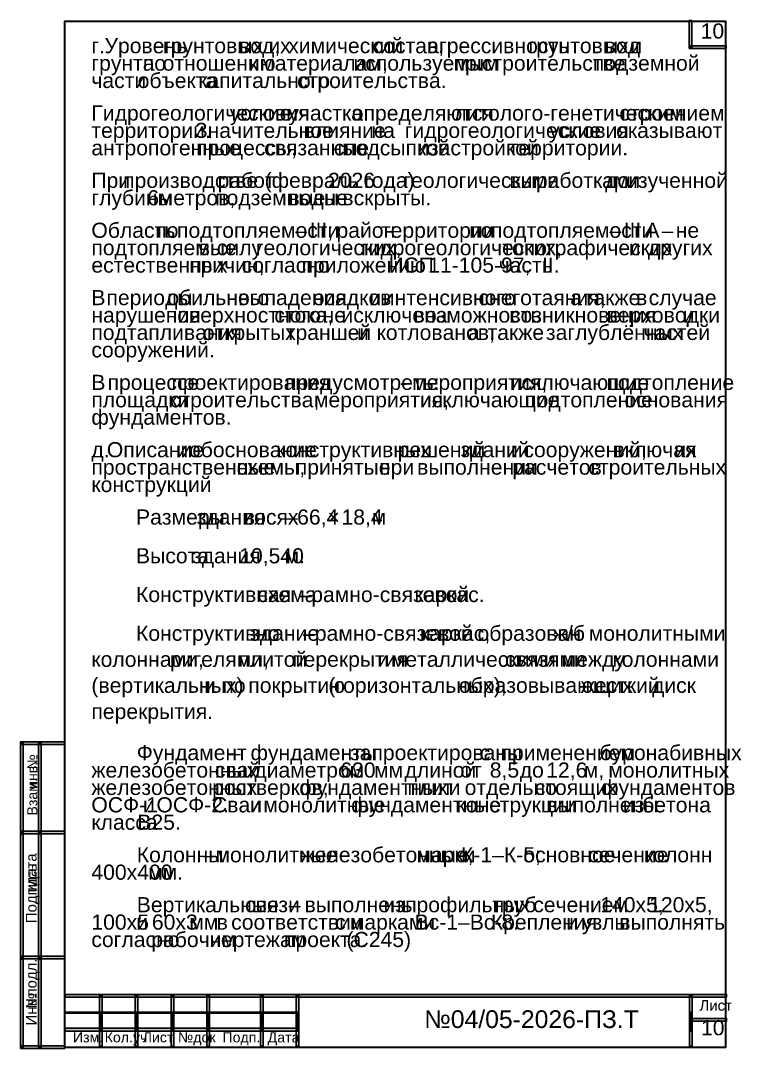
# Model space of a CAD drawing. Extents: x 8 to 21351, y 0 to 420.
# Drawn here: x 2797.8 to 2999.5, y 4.7 to 292.2 of the extents above; entities that cross this region are included whole.
import ezdxf

# ---------------------------------------------------------------- set-up
doc = ezdxf.new("R2010")
doc.units = 0
doc.layers.add('TEY_REVIEW_AXIS', color=7, linetype='Continuous')
doc.layers.add('TEY_REVIEW_LEADER', color=7, linetype='Continuous')
doc.styles.add('TEYPDFCAD_TEXT', font='arial.ttf')

msp = doc.modelspace()

# ---------------------------------------------------------------- hatches: boundary and pattern name
for points in [[(2984.87, 285.16), (2985.64, 285.16), (2985.64, 292.23), (2984.87, 292.23)], [(2984.87, 284.4), (2985.64, 284.4), (2985.64, 285.16), (2984.87, 285.16)], [(2984.87, 284.4), (2985.64, 284.4), (2985.64, 285.16), (2984.87, 285.16)], [(2985.64, 284.4), (2995.25, 284.4), (2995.25, 285.16), (2985.64, 285.16)], [(2797.85, 89.66), (2798.61, 89.66), (2798.61, 90.47), (2797.85, 90.47)], [(2797.85, 89.7), (2798.61, 89.7), (2798.61, 90.47), (2797.85, 90.47)], [(2797.85, 65.45), (2798.61, 65.45), (2798.61, 89.66), (2797.85, 89.66)], [(2798.61, 89.7), (2802.84, 89.7), (2802.84, 90.47), (2798.61, 90.47)], [(2802.84, 89.7), (2803.6, 89.7), (2803.6, 90.47), (2802.84, 90.47)], [(2802.84, 89.66), (2803.6, 89.66), (2803.6, 89.7), (2802.84, 89.7)], [(2802.84, 65.45), (2803.6, 65.45), (2803.6, 89.66), (2802.84, 89.66)], [(2803.6, 89.7), (2810.21, 89.7), (2810.21, 90.47), (2803.6, 90.47)], [(2797.85, 64.64), (2798.61, 64.64), (2798.61, 65.45), (2797.85, 65.45)], [(2797.85, 30.44), (2798.61, 30.44), (2798.61, 64.64), (2797.85, 64.64)], [(2798.61, 64.69), (2802.84, 64.69), (2802.84, 65.45), (2798.61, 65.45)], [(2802.84, 64.64), (2803.6, 64.64), (2803.6, 65.45), (2802.84, 65.45)], [(2802.84, 30.44), (2803.6, 30.44), (2803.6, 64.64), (2802.84, 64.64)], [(2803.6, 64.69), (2810.21, 64.69), (2810.21, 65.45), (2803.6, 65.45)], [(2797.85, 29.63), (2798.61, 29.63), (2798.61, 30.44), (2797.85, 30.44)], [(2797.85, 5.42), (2798.61, 5.42), (2798.61, 29.63), (2797.85, 29.63)], [(2798.61, 29.68), (2802.84, 29.68), (2802.84, 30.44), (2798.61, 30.44)], [(2802.84, 29.63), (2803.6, 29.63), (2803.6, 30.44), (2802.84, 30.44)], [(2802.84, 5.42), (2803.6, 5.42), (2803.6, 29.63), (2802.84, 29.63)], [(2803.6, 29.68), (2810.21, 29.68), (2810.21, 30.44), (2803.6, 30.44)], [(2810.33, 19.01), (2819.94, 19.01), (2819.94, 19.77), (2810.33, 19.77)], [(2819.94, 19.01), (2820.71, 19.01), (2820.71, 19.77), (2819.94, 19.77)], [(2819.94, 18.97), (2820.71, 18.97), (2820.71, 19.01), (2819.94, 19.01)], [(2819.94, 14.77), (2820.71, 14.77), (2820.71, 18.97), (2819.94, 18.97)], [(2820.71, 19.01), (2829.93, 19.01), (2829.93, 19.77), (2820.71, 19.77)], [(2829.93, 19.01), (2830.7, 19.01), (2830.7, 19.77), (2829.93, 19.77)], [(2829.93, 18.97), (2830.7, 18.97), (2830.7, 19.01), (2829.93, 19.01)], [(2829.93, 14.77), (2830.7, 14.77), (2830.7, 18.97), (2829.93, 18.97)], [(2830.7, 19.01), (2839.97, 19.01), (2839.97, 19.77), (2830.7, 19.77)], [(2839.97, 19.01), (2840.73, 19.01), (2840.73, 19.77), (2839.97, 19.77)], [(2839.97, 18.97), (2840.73, 18.97), (2840.73, 19.01), (2839.97, 19.01)], [(2839.97, 14.77), (2840.73, 14.77), (2840.73, 18.97), (2839.97, 18.97)], [(2840.73, 19.01), (2849.96, 19.01), (2849.96, 19.77), (2840.73, 19.77)], [(2849.96, 19.01), (2850.72, 19.01), (2850.72, 19.77), (2849.96, 19.77)], [(2849.96, 18.97), (2850.72, 18.97), (2850.72, 19.01), (2849.96, 19.01)], [(2849.96, 14.77), (2850.72, 14.77), (2850.72, 18.97), (2849.96, 18.97)], [(2850.72, 19.01), (2864.94, 19.01), (2864.94, 19.77), (2850.72, 19.77)], [(2864.94, 19.01), (2865.71, 19.01), (2865.71, 19.77), (2864.94, 19.77)], [(2864.94, 18.97), (2865.71, 18.97), (2865.71, 19.01), (2864.94, 19.01)], [(2864.94, 14.77), (2865.71, 14.77), (2865.71, 18.97), (2864.94, 18.97)], [(2865.71, 19.01), (2874.98, 19.01), (2874.98, 19.77), (2865.71, 19.77)], [(2874.98, 19.01), (2875.74, 19.01), (2875.74, 19.77), (2874.98, 19.77)], [(2874.98, 18.97), (2875.74, 18.97), (2875.74, 19.01), (2874.98, 19.01)], [(2874.98, 14.77), (2875.74, 14.77), (2875.74, 18.97), (2874.98, 18.97)], [(2875.74, 19.01), (2985, 19.01), (2985, 19.77), (2875.74, 19.77)], [(2985, 19.01), (2985.76, 19.01), (2985.76, 19.77), (2985, 19.77)], [(2985, 18.97), (2985.76, 18.97), (2985.76, 19.01), (2985, 19.01)], [(2985, 14.77), (2985.76, 14.77), (2985.76, 18.97), (2985, 18.97)], [(2985.76, 19.01), (2995.37, 19.01), (2995.37, 19.77), (2985.76, 19.77)], [(2810.33, 14.52), (2819.94, 14.52), (2819.94, 14.77), (2810.33, 14.77)], [(2819.94, 13.97), (2820.71, 13.97), (2820.71, 14.77), (2819.94, 14.77)], [(2820.71, 14.52), (2829.93, 14.52), (2829.93, 14.77), (2820.71, 14.77)], [(2829.93, 13.97), (2830.7, 13.97), (2830.7, 14.77), (2829.93, 14.77)], [(2830.7, 14.52), (2839.97, 14.52), (2839.97, 14.77), (2830.7, 14.77)], [(2839.97, 13.97), (2840.73, 13.97), (2840.73, 14.77), (2839.97, 14.77)], [(2840.73, 14.52), (2849.96, 14.52), (2849.96, 14.77), (2840.73, 14.77)], [(2849.96, 13.97), (2850.72, 13.97), (2850.72, 14.77), (2849.96, 14.77)], [(2850.72, 14.52), (2864.94, 14.52), (2864.94, 14.77), (2850.72, 14.77)], [(2864.94, 13.97), (2865.71, 13.97), (2865.71, 14.77), (2864.94, 14.77)], [(2865.71, 14.52), (2874.98, 14.52), (2874.98, 14.77), (2865.71, 14.77)], [(2874.98, 13.97), (2875.74, 13.97), (2875.74, 14.77), (2874.98, 14.77)], [(2985, 13.97), (2985.76, 13.97), (2985.76, 14.77), (2985, 14.77)], [(2819.94, 13.04), (2820.71, 13.04), (2820.71, 13.97), (2819.94, 13.97)], [(2819.94, 12.23), (2820.71, 12.23), (2820.71, 13.04), (2819.94, 13.04)], [(2819.94, 10.29), (2820.71, 10.29), (2820.71, 12.23), (2819.94, 12.23)], [(2829.93, 13.04), (2830.7, 13.04), (2830.7, 13.97), (2829.93, 13.97)], [(2829.93, 12.23), (2830.7, 12.23), (2830.7, 13.04), (2829.93, 13.04)], [(2829.93, 10.29), (2830.7, 10.29), (2830.7, 12.23), (2829.93, 12.23)], [(2839.97, 13.04), (2840.73, 13.04), (2840.73, 13.97), (2839.97, 13.97)], [(2839.97, 12.23), (2840.73, 12.23), (2840.73, 13.04), (2839.97, 13.04)], [(2839.97, 10.29), (2840.73, 10.29), (2840.73, 12.23), (2839.97, 12.23)], [(2849.96, 13.04), (2850.72, 13.04), (2850.72, 13.97), (2849.96, 13.97)], [(2849.96, 12.23), (2850.72, 12.23), (2850.72, 13.04), (2849.96, 13.04)], [(2849.96, 10.29), (2850.72, 10.29), (2850.72, 12.23), (2849.96, 12.23)], [(2864.94, 13.04), (2865.71, 13.04), (2865.71, 13.97), (2864.94, 13.97)], [(2864.94, 12.23), (2865.71, 12.23), (2865.71, 13.04), (2864.94, 13.04)], [(2864.94, 10.29), (2865.71, 10.29), (2865.71, 12.23), (2864.94, 12.23)], [(2874.98, 13.04), (2875.74, 13.04), (2875.74, 13.97), (2874.98, 13.97)], [(2874.98, 12.23), (2875.74, 12.23), (2875.74, 13.04), (2874.98, 13.04)], [(2874.98, 10.29), (2875.74, 10.29), (2875.74, 12.23), (2874.98, 12.23)], [(2985, 13.04), (2985.76, 13.04), (2985.76, 13.97), (2985, 13.97)], [(2985, 12.23), (2985.76, 12.23), (2985.76, 13.04), (2985, 13.04)], [(2985, 10.29), (2985.76, 10.29), (2985.76, 12.23), (2985, 12.23)], [(2985.76, 12.28), (2995.37, 12.28), (2995.37, 13.04), (2985.76, 13.04)], [(2810.33, 9.52), (2819.94, 9.52), (2819.94, 10.29), (2810.33, 10.29)], [(2819.94, 9.48), (2820.71, 9.48), (2820.71, 10.29), (2819.94, 10.29)], [(2819.94, 5.29), (2820.71, 5.29), (2820.71, 9.48), (2819.94, 9.48)], [(2820.71, 9.52), (2829.93, 9.52), (2829.93, 10.29), (2820.71, 10.29)], [(2829.93, 9.48), (2830.7, 9.48), (2830.7, 10.29), (2829.93, 10.29)], [(2829.93, 5.29), (2830.7, 5.29), (2830.7, 9.48), (2829.93, 9.48)], [(2830.7, 9.52), (2839.97, 9.52), (2839.97, 10.29), (2830.7, 10.29)], [(2839.97, 9.48), (2840.73, 9.48), (2840.73, 10.29), (2839.97, 10.29)], [(2839.97, 5.29), (2840.73, 5.29), (2840.73, 9.48), (2839.97, 9.48)], [(2840.73, 9.52), (2849.96, 9.52), (2849.96, 10.29), (2840.73, 10.29)], [(2849.96, 9.48), (2850.72, 9.48), (2850.72, 10.29), (2849.96, 10.29)], [(2849.96, 5.29), (2850.72, 5.29), (2850.72, 9.48), (2849.96, 9.48)], [(2850.72, 9.52), (2864.94, 9.52), (2864.94, 10.29), (2850.72, 10.29)], [(2864.94, 9.48), (2865.71, 9.48), (2865.71, 10.29), (2864.94, 10.29)], [(2864.94, 5.29), (2865.71, 5.29), (2865.71, 9.48), (2864.94, 9.48)], [(2865.71, 9.52), (2874.98, 9.52), (2874.98, 10.29), (2865.71, 10.29)], [(2874.98, 9.48), (2875.74, 9.48), (2875.74, 10.29), (2874.98, 10.29)], [(2874.98, 5.29), (2875.74, 5.29), (2875.74, 9.48), (2874.98, 9.48)], [(2985, 9.48), (2985.76, 9.48), (2985.76, 10.29), (2985, 10.29)], [(2985, 5.29), (2985.76, 5.29), (2985.76, 9.48), (2985, 9.48)], [(2797.85, 4.66), (2798.61, 4.66), (2798.61, 5.42), (2797.85, 5.42)], [(2797.85, 4.66), (2798.61, 4.66), (2798.61, 5.42), (2797.85, 5.42)], [(2798.61, 4.66), (2802.84, 4.66), (2802.84, 5.42), (2798.61, 5.42)], [(2802.84, 4.66), (2803.6, 4.66), (2803.6, 5.42), (2802.84, 5.42)], [(2803.6, 4.66), (2810.21, 4.66), (2810.21, 5.42), (2803.6, 5.42)]]:
    msp.add_hatch(color=256).paths.add_polyline_path(points)

# ---------------------------------------------------------------- linework, layer by layer
for points in [[(2984.87, 285.16), (2985.64, 285.16), (2985.64, 292.23), (2984.87, 292.23)], [(2984.87, 284.4), (2985.64, 284.4), (2985.64, 285.16), (2984.87, 285.16)], [(2984.87, 284.4), (2985.64, 284.4), (2985.64, 285.16), (2984.87, 285.16)], [(2985.64, 284.4), (2995.25, 284.4), (2995.25, 285.16), (2985.64, 285.16)], [(2797.85, 89.66), (2798.61, 89.66), (2798.61, 90.47), (2797.85, 90.47)], [(2797.85, 89.7), (2798.61, 89.7), (2798.61, 90.47), (2797.85, 90.47)], [(2797.85, 65.45), (2798.61, 65.45), (2798.61, 89.66), (2797.85, 89.66)], [(2798.61, 89.7), (2802.84, 89.7), (2802.84, 90.47), (2798.61, 90.47)], [(2802.84, 89.7), (2803.6, 89.7), (2803.6, 90.47), (2802.84, 90.47)], [(2802.84, 89.66), (2803.6, 89.66), (2803.6, 89.7), (2802.84, 89.7)], [(2802.84, 65.45), (2803.6, 65.45), (2803.6, 89.66), (2802.84, 89.66)], [(2803.6, 89.7), (2810.21, 89.7), (2810.21, 90.47), (2803.6, 90.47)], [(2797.85, 64.64), (2798.61, 64.64), (2798.61, 65.45), (2797.85, 65.45)], [(2797.85, 30.44), (2798.61, 30.44), (2798.61, 64.64), (2797.85, 64.64)], [(2798.61, 64.69), (2802.84, 64.69), (2802.84, 65.45), (2798.61, 65.45)], [(2802.84, 64.64), (2803.6, 64.64), (2803.6, 65.45), (2802.84, 65.45)], [(2802.84, 30.44), (2803.6, 30.44), (2803.6, 64.64), (2802.84, 64.64)], [(2803.6, 64.69), (2810.21, 64.69), (2810.21, 65.45), (2803.6, 65.45)], [(2797.85, 29.63), (2798.61, 29.63), (2798.61, 30.44), (2797.85, 30.44)], [(2797.85, 5.42), (2798.61, 5.42), (2798.61, 29.63), (2797.85, 29.63)], [(2798.61, 29.68), (2802.84, 29.68), (2802.84, 30.44), (2798.61, 30.44)], [(2802.84, 29.63), (2803.6, 29.63), (2803.6, 30.44), (2802.84, 30.44)], [(2802.84, 5.42), (2803.6, 5.42), (2803.6, 29.63), (2802.84, 29.63)], [(2803.6, 29.68), (2810.21, 29.68), (2810.21, 30.44), (2803.6, 30.44)], [(2810.33, 19.01), (2819.94, 19.01), (2819.94, 19.77), (2810.33, 19.77)], [(2819.94, 19.01), (2820.71, 19.01), (2820.71, 19.77), (2819.94, 19.77)], [(2819.94, 18.97), (2820.71, 18.97), (2820.71, 19.01), (2819.94, 19.01)], [(2819.94, 14.77), (2820.71, 14.77), (2820.71, 18.97), (2819.94, 18.97)], [(2820.71, 19.01), (2829.93, 19.01), (2829.93, 19.77), (2820.71, 19.77)], [(2829.93, 19.01), (2830.7, 19.01), (2830.7, 19.77), (2829.93, 19.77)], [(2829.93, 18.97), (2830.7, 18.97), (2830.7, 19.01), (2829.93, 19.01)], [(2829.93, 14.77), (2830.7, 14.77), (2830.7, 18.97), (2829.93, 18.97)], [(2830.7, 19.01), (2839.97, 19.01), (2839.97, 19.77), (2830.7, 19.77)], [(2839.97, 19.01), (2840.73, 19.01), (2840.73, 19.77), (2839.97, 19.77)], [(2839.97, 18.97), (2840.73, 18.97), (2840.73, 19.01), (2839.97, 19.01)], [(2839.97, 14.77), (2840.73, 14.77), (2840.73, 18.97), (2839.97, 18.97)], [(2840.73, 19.01), (2849.96, 19.01), (2849.96, 19.77), (2840.73, 19.77)], [(2849.96, 19.01), (2850.72, 19.01), (2850.72, 19.77), (2849.96, 19.77)], [(2849.96, 18.97), (2850.72, 18.97), (2850.72, 19.01), (2849.96, 19.01)], [(2849.96, 14.77), (2850.72, 14.77), (2850.72, 18.97), (2849.96, 18.97)], [(2850.72, 19.01), (2864.94, 19.01), (2864.94, 19.77), (2850.72, 19.77)], [(2864.94, 19.01), (2865.71, 19.01), (2865.71, 19.77), (2864.94, 19.77)], [(2864.94, 18.97), (2865.71, 18.97), (2865.71, 19.01), (2864.94, 19.01)], [(2864.94, 14.77), (2865.71, 14.77), (2865.71, 18.97), (2864.94, 18.97)], [(2865.71, 19.01), (2874.98, 19.01), (2874.98, 19.77), (2865.71, 19.77)], [(2874.98, 19.01), (2875.74, 19.01), (2875.74, 19.77), (2874.98, 19.77)], [(2874.98, 18.97), (2875.74, 18.97), (2875.74, 19.01), (2874.98, 19.01)], [(2874.98, 14.77), (2875.74, 14.77), (2875.74, 18.97), (2874.98, 18.97)], [(2875.74, 19.01), (2985, 19.01), (2985, 19.77), (2875.74, 19.77)], [(2985, 19.01), (2985.76, 19.01), (2985.76, 19.77), (2985, 19.77)], [(2985, 18.97), (2985.76, 18.97), (2985.76, 19.01), (2985, 19.01)], [(2985, 14.77), (2985.76, 14.77), (2985.76, 18.97), (2985, 18.97)], [(2985.76, 19.01), (2995.37, 19.01), (2995.37, 19.77), (2985.76, 19.77)], [(2810.33, 14.52), (2819.94, 14.52), (2819.94, 14.77), (2810.33, 14.77)], [(2819.94, 13.97), (2820.71, 13.97), (2820.71, 14.77), (2819.94, 14.77)], [(2820.71, 14.52), (2829.93, 14.52), (2829.93, 14.77), (2820.71, 14.77)], [(2829.93, 13.97), (2830.7, 13.97), (2830.7, 14.77), (2829.93, 14.77)], [(2830.7, 14.52), (2839.97, 14.52), (2839.97, 14.77), (2830.7, 14.77)], [(2839.97, 13.97), (2840.73, 13.97), (2840.73, 14.77), (2839.97, 14.77)], [(2840.73, 14.52), (2849.96, 14.52), (2849.96, 14.77), (2840.73, 14.77)], [(2849.96, 13.97), (2850.72, 13.97), (2850.72, 14.77), (2849.96, 14.77)], [(2850.72, 14.52), (2864.94, 14.52), (2864.94, 14.77), (2850.72, 14.77)], [(2864.94, 13.97), (2865.71, 13.97), (2865.71, 14.77), (2864.94, 14.77)], [(2865.71, 14.52), (2874.98, 14.52), (2874.98, 14.77), (2865.71, 14.77)], [(2874.98, 13.97), (2875.74, 13.97), (2875.74, 14.77), (2874.98, 14.77)], [(2985, 13.97), (2985.76, 13.97), (2985.76, 14.77), (2985, 14.77)], [(2819.94, 13.04), (2820.71, 13.04), (2820.71, 13.97), (2819.94, 13.97)], [(2819.94, 12.23), (2820.71, 12.23), (2820.71, 13.04), (2819.94, 13.04)], [(2819.94, 10.29), (2820.71, 10.29), (2820.71, 12.23), (2819.94, 12.23)], [(2829.93, 13.04), (2830.7, 13.04), (2830.7, 13.97), (2829.93, 13.97)], [(2829.93, 12.23), (2830.7, 12.23), (2830.7, 13.04), (2829.93, 13.04)], [(2829.93, 10.29), (2830.7, 10.29), (2830.7, 12.23), (2829.93, 12.23)], [(2839.97, 13.04), (2840.73, 13.04), (2840.73, 13.97), (2839.97, 13.97)], [(2839.97, 12.23), (2840.73, 12.23), (2840.73, 13.04), (2839.97, 13.04)], [(2839.97, 10.29), (2840.73, 10.29), (2840.73, 12.23), (2839.97, 12.23)], [(2849.96, 13.04), (2850.72, 13.04), (2850.72, 13.97), (2849.96, 13.97)], [(2849.96, 12.23), (2850.72, 12.23), (2850.72, 13.04), (2849.96, 13.04)], [(2849.96, 10.29), (2850.72, 10.29), (2850.72, 12.23), (2849.96, 12.23)], [(2864.94, 13.04), (2865.71, 13.04), (2865.71, 13.97), (2864.94, 13.97)], [(2864.94, 12.23), (2865.71, 12.23), (2865.71, 13.04), (2864.94, 13.04)], [(2864.94, 10.29), (2865.71, 10.29), (2865.71, 12.23), (2864.94, 12.23)], [(2874.98, 13.04), (2875.74, 13.04), (2875.74, 13.97), (2874.98, 13.97)], [(2874.98, 12.23), (2875.74, 12.23), (2875.74, 13.04), (2874.98, 13.04)], [(2874.98, 10.29), (2875.74, 10.29), (2875.74, 12.23), (2874.98, 12.23)], [(2985, 13.04), (2985.76, 13.04), (2985.76, 13.97), (2985, 13.97)], [(2985, 12.23), (2985.76, 12.23), (2985.76, 13.04), (2985, 13.04)], [(2985, 10.29), (2985.76, 10.29), (2985.76, 12.23), (2985, 12.23)], [(2985.76, 12.28), (2995.37, 12.28), (2995.37, 13.04), (2985.76, 13.04)], [(2810.33, 9.52), (2819.94, 9.52), (2819.94, 10.29), (2810.33, 10.29)], [(2819.94, 9.48), (2820.71, 9.48), (2820.71, 10.29), (2819.94, 10.29)], [(2819.94, 5.29), (2820.71, 5.29), (2820.71, 9.48), (2819.94, 9.48)], [(2820.71, 9.52), (2829.93, 9.52), (2829.93, 10.29), (2820.71, 10.29)], [(2829.93, 9.48), (2830.7, 9.48), (2830.7, 10.29), (2829.93, 10.29)], [(2829.93, 5.29), (2830.7, 5.29), (2830.7, 9.48), (2829.93, 9.48)], [(2830.7, 9.52), (2839.97, 9.52), (2839.97, 10.29), (2830.7, 10.29)], [(2839.97, 9.48), (2840.73, 9.48), (2840.73, 10.29), (2839.97, 10.29)], [(2839.97, 5.29), (2840.73, 5.29), (2840.73, 9.48), (2839.97, 9.48)], [(2840.73, 9.52), (2849.96, 9.52), (2849.96, 10.29), (2840.73, 10.29)], [(2849.96, 9.48), (2850.72, 9.48), (2850.72, 10.29), (2849.96, 10.29)], [(2849.96, 5.29), (2850.72, 5.29), (2850.72, 9.48), (2849.96, 9.48)], [(2850.72, 9.52), (2864.94, 9.52), (2864.94, 10.29), (2850.72, 10.29)], [(2864.94, 9.48), (2865.71, 9.48), (2865.71, 10.29), (2864.94, 10.29)], [(2864.94, 5.29), (2865.71, 5.29), (2865.71, 9.48), (2864.94, 9.48)], [(2865.71, 9.52), (2874.98, 9.52), (2874.98, 10.29), (2865.71, 10.29)], [(2874.98, 9.48), (2875.74, 9.48), (2875.74, 10.29), (2874.98, 10.29)], [(2874.98, 5.29), (2875.74, 5.29), (2875.74, 9.48), (2874.98, 9.48)], [(2985, 9.48), (2985.76, 9.48), (2985.76, 10.29), (2985, 10.29)], [(2985, 5.29), (2985.76, 5.29), (2985.76, 9.48), (2985, 9.48)], [(2797.85, 4.66), (2798.61, 4.66), (2798.61, 5.42), (2797.85, 5.42)], [(2797.85, 4.66), (2798.61, 4.66), (2798.61, 5.42), (2797.85, 5.42)], [(2798.61, 4.66), (2802.84, 4.66), (2802.84, 5.42), (2798.61, 5.42)], [(2802.84, 4.66), (2803.6, 4.66), (2803.6, 5.42), (2802.84, 5.42)], [(2803.6, 4.66), (2810.21, 4.66), (2810.21, 5.42), (2803.6, 5.42)]]:
    msp.add_lwpolyline(points, close=True)
at = {"layer": 'TEY_REVIEW_AXIS', "lineweight": 35}
msp.add_lwpolyline([(2810.14, 5), (2995.14, 5), (2995.14, 292), (2810.14, 292)], close=True, dxfattribs=at)

# ---------------------------------------------------------------- texts
at = {"color": 7, "style": 'TEYPDFCAD_TEXT'}
for s, height, p in [('химический', 4.233, (2872.73, 283.08)), ('Уровень', 4.233, (2821.34, 283.08)), ('грунтовых', 4.233, (2837.68, 283.08)), ('вод,', 4.233, (2858.97, 283.08)), ('их', 4.233, (2867.18, 283.08)), ('состав,', 4.233, (2896.35, 283.08)), ('агрессивность', 4.2333, (2911.63, 283.08)), ('грунтовых', 4.233, (2939.95, 283.08)), ('вод', 4.233, (2961.29, 283.08)), ('и', 4.23, (2968.44, 283.08)), ('подземной', 4.233, (2957.95, 278.21)), ('грунта', 4.233, (2817.66, 278.21)), ('по', 4.233, (2832.05, 278.21)), ('отношению', 4.233, (2837.6, 278.21)), ('к', 4.23, (2861.69, 278.21)), ('материалам,', 4.2333, (2864.9, 278.21)), ('используемым', 4.2333, (2890.98, 278.21)), ('при', 4.233, (2919, 278.21)), ('строительстве', 4.2333, (2926.92, 278.21)), ('части', 4.233, (2817.66, 273.35)), ('объекта', 4.233, (2830.61, 273.35)), ('капитального', 4.2333, (2847.54, 273.35)), ('строительства.', 4.2333, (2875.23, 273.35)), ('Гидрогеологические', 4.2333, (2817.66, 264.24)), ('условия', 4.233, (2856.39, 264.24)), ('участка', 4.233, (2872.77, 264.24)), ('определяются', 4.2333, (2890.51, 264.24)), ('литолого-генетическим', 4.2333, (2919.16, 264.24)), ('строением', 4.233, (2965.36, 264.24)), ('территории.', 4.2333, (2817.66, 259.38)), ('Значительное', 4.2333, (2846.61, 259.38)), ('влияние', 4.233, (2877.05, 259.38)), ('на', 4.233, (2896.02, 259.38)), ('гидрогеологические', 4.2333, (2905.33, 259.38)), ('условия', 4.233, (2945.72, 259.38)), ('оказывают', 4.233, (2964.47, 259.38)), ('подсыпкой', 4.233, (2888.4, 254.51)), ('застройкой', 4.233, (2912.1, 254.51)), ('антропогенные', 4.2333, (2817.66, 254.51)), ('процессы,', 4.233, (2846.95, 254.51)), ('связанные', 4.233, (2866, 254.51)), ('с', 4.23, (2885.48, 254.51)), ('и', 4.23, (2908.93, 254.51)), ('территории.', 4.2333, (2934.41, 254.51)), ('При', 4.233, (2817.66, 245.41)), ('производстве', 4.2333, (2826.55, 245.41)), ('работ', 4.233, (2852.96, 245.41)), ('(февраль', 4.233, (2866.13, 245.41)), ('2026', 4.233, (2883.87, 245.41)), ('года)', 4.233, (2893.94, 245.41)), ('геологическими', 4.2333, (2904.95, 245.41)), ('выработками', 4.2333, (2934.63, 245.41)), ('до', 4.233, (2961.38, 245.41)), ('изученной', 4.233, (2967.27, 245.41)), ('глубины', 4.233, (2817.66, 240.54)), ('6', 4.23, (2833.32, 240.54)), ('метров,', 4.233, (2836.5, 240.54)), ('подземные', 4.233, (2852.29, 240.54)), ('воды', 4.233, (2872.82, 240.54)), ('не', 4.233, (2882.86, 240.54)), ('вскрыты.', 4.233, (2887.89, 240.54)), ('Область', 4.233, (2817.66, 231.44)), ('район', 4.233, (2886.24, 231.44)), ('по', 4.233, (2835.52, 231.44)), ('подтопляемости', 4.2333, (2841.62, 231.44)), ('–', 4.23, (2874.72, 231.44)), ('III;', 4.233, (2878.74, 231.44)), ('территории', 4.233, (2898.68, 231.44)), ('по', 4.233, (2923.37, 231.44)), ('подтопляемости', 4.2333, (2929.46, 231.44)), ('–', 4.23, (2962.61, 231.44)), ('III', 4.233, (2966.59, 231.44)), ('А', 4.23, (2972.68, 231.44)), ('–', 4.23, (2977.17, 231.44)), ('не', 4.233, (2981.15, 231.44)), ('топографических', 4.2333, (2932.63, 226.57)), ('подтопляемые', 4.2333, (2817.66, 226.57)), ('в', 4.23, (2847.71, 226.57)), ('силу', 4.233, (2852.75, 226.57)), ('геологических,', 4.2333, (2863.67, 226.57)), ('гидрогеологических,', 4.2333, (2893.05, 226.57)), ('и', 4.23, (2968.02, 226.57)), ('других', 4.233, (2973.35, 226.57)), ('естественных', 4.2333, (2817.66, 221.7)), ('причин,', 4.233, (2845, 221.7)), ('согласно', 4.233, (2859.7, 221.7)), ('приложению', 4.233, (2876.46, 221.7)), ('И', 4.23, (2900.84, 221.7)), ('СП', 4.233, (2904.95, 221.7)), ('11-105-97,', 4.233, (2911.89, 221.7)), ('часть', 4.233, (2931.62, 221.7)), ('II.', 4.233, (2943.73, 221.7)), ('В', 4.23, (2817.66, 212.6)), ('периоды', 4.233, (2821.89, 212.6)), ('обильного', 4.233, (2838.91, 212.6)), ('выпадения', 4.233, (2858.72, 212.6)), ('осадков', 4.233, (2879.59, 212.6)), ('и', 4.23, (2895.42, 212.6)), ('интенсивного', 4.2333, (2899.19, 212.6)), ('снеготаяния,', 4.2333, (2925.95, 212.6)), ('а', 4.23, (2951.64, 212.6)), ('также', 4.233, (2955.41, 212.6)), ('в', 4.23, (2970.06, 212.6)), ('случае', 4.233, (2973.57, 212.6)), ('нарушения', 4.233, (2817.66, 207.73)), ('поверхностного', 4.2333, (2838.48, 207.73)), ('стока,', 4.233, (2868.84, 207.73)), ('не', 4.233, (2882.34, 207.73)), ('исключена', 4.233, (2887.63, 207.73)), ('возможность', 4.2333, (2907.83, 207.73)), ('возникновения', 4.2333, (2934.58, 207.73)), ('верховодки', 4.233, (2961.8, 207.73)), ('и', 4.23, (2983.1, 207.73)), ('траншей', 4.233, (2872.06, 202.86)), ('заглублённых', 4.2333, (2944.83, 202.86)), ('частей', 4.233, (2972.13, 202.86)), ('подтапливания', 4.2333, (2817.66, 202.86)), ('открытых', 4.233, (2848.82, 202.86)), ('и', 4.23, (2892, 202.86)), ('котлованов,', 4.2333, (2897.46, 202.86)), ('а', 4.23, (2923.03, 202.86)), ('также', 4.233, (2928.49, 202.86)), ('сооружений.', 4.2333, (2817.66, 197.99)), ('В', 4.23, (2817.66, 188.89)), ('процессе', 4.233, (2822.19, 188.89)), ('проектирования', 4.2333, (2840.05, 188.89)), ('предусмотреть:', 4.2333, (2871.84, 188.89)), ('-', 4.23, (2904.06, 188.89)), ('мероприятия,', 4.2333, (2907.4, 188.89)), ('исключающие', 4.2333, (2934.71, 188.89)), ('подтопление', 4.2333, (2961.76, 188.89)), ('площадки', 4.233, (2817.66, 184.02)), ('строительства;', 4.2333, (2839.63, 184.02)), ('мероприятия,', 4.2333, (2879.93, 184.02)), ('исключающие', 4.2333, (2909.6, 184.02)), ('подтопление', 4.2333, (2939.02, 184.02)), ('основания', 4.233, (2966.79, 184.02)), ('-', 4.23, (2874.22, 184.02)), ('фундаментов.', 4.2333, (2817.66, 179.15)), ('д.', 4.233, (2817.66, 170.05)), ('Описание', 4.233, (2821.98, 170.05)), ('и', 4.23, (2841.45, 170.05)), ('обоснование', 4.2333, (2844.97, 170.05)), ('конструктивных', 4.2333, (2869.35, 170.05)), ('решений', 4.233, (2903.34, 170.05)), ('зданий', 4.233, (2920.95, 170.05)), ('и', 4.23, (2935.01, 170.05)), ('сооружений,', 4.2333, (2938.52, 170.05)), ('включая', 4.233, (2963.75, 170.05)), ('их', 4.233, (2980.73, 170.05)), ('пространственные', 4.2333, (2817.66, 165.18)), ('схемы,', 4.233, (2858.29, 165.18)), ('принятые', 4.233, (2874.85, 165.18)), ('при', 4.233, (2898.18, 165.18)), ('выполнении', 4.233, (2908.8, 165.18)), ('расчетов', 4.233, (2935.43, 165.18)), ('строительных', 4.2333, (2956.72, 165.18)), ('конструкций', 4.2333, (2817.66, 160.32)), ('Размеры', 4.233, (2830.15, 151.21)), ('66,4', 4.233, (2875.23, 151.21)), ('18,4', 4.233, (2887.63, 151.21)), ('здания', 4.233, (2847.12, 151.21)), ('в', 4.23, (2860.33, 151.21)), ('осях', 4.233, (2863.21, 151.21)), ('–', 4.23, (2872.06, 151.21)), ('×', 4.23, (2883.7, 151.21)), ('м', 4.23, (2896.1, 151.21)), ('Высота', 4.233, (2830.15, 140.38)), ('10,540', 4.233, (2859.02, 140.38)), ('здания', 4.233, (2845.81, 140.38)), ('м.', 4.233, (2871.68, 140.38)), ('Конструктивная', 4.2333, (2830.15, 129.54)), ('схема', 4.233, (2864.1, 129.54)), ('рамно-связевой', 4.2333, (2879.17, 129.54)), ('каркас.', 4.233, (2908.04, 129.54)), ('–', 4.23, (2875.99, 129.54)), ('Конструктивно', 4.2333, (2830.15, 118.7)), ('здание', 4.233, (2862.07, 118.7)), ('–рамно-связевой', 4.2333, (2876.88, 118.7)), ('каркас,', 4.233, (2909.61, 118.7)), ('образован', 4.233, (2925.69, 118.7)), ('ж/б', 4.233, (2946.77, 118.7)), ('монолитными', 4.2333, (2956.81, 118.7)), ('плитой', 4.233, (2858.81, 111.42)), ('колоннами,', 4.233, (2817.66, 111.42)), ('ригелями,', 4.233, (2839.63, 111.42)), ('перекрытия', 4.233, (2873.84, 111.42)), ('и', 4.23, (2897.63, 111.42)), ('металлическими', 4.2333, (2901.44, 111.42)), ('связями', 4.233, (2933.4, 111.42)), ('между', 4.233, (2949.23, 111.42)), ('колоннами', 4.233, (2963.45, 111.42)), ('(вертикальных)', 4.2333, (2817.66, 104.14)), ('и', 4.23, (2849.2, 104.14)), ('по', 4.233, (2854.32, 104.14)), ('покрытию', 4.233, (2861.56, 104.14)), ('(горизонтальных),', 4.2333, (2883.95, 104.14)), ('образовывающих', 4.2333, (2920.49, 104.14)), ('жесткий', 4.233, (2954.57, 104.14)), ('диск', 4.233, (2974.51, 104.14)), ('перекрытия.', 4.2333, (2817.66, 96.82)), ('Фундамент', 4.233, (2830.36, 85.3)), ('фундаменты', 4.233, (2862.19, 85.3)), ('буронабивных', 4.2333, (2959.82, 85.3)), ('–', 4.23, (2856.1, 85.3)), ('запроектированы', 4.2333, (2890.01, 85.3)), ('с', 4.23, (2926.29, 85.3)), ('применением', 4.2333, (2932.13, 85.3)), ('железобетонных', 4.2333, (2817.66, 80.43)), ('свай', 4.233, (2852.2, 80.43)), ('диаметром', 4.233, (2863.25, 80.43)), ('630', 4.233, (2887.3, 80.43)), ('мм', 4.233, (2896.74, 80.43)), ('длиной', 4.233, (2905.29, 80.43)), ('от', 4.233, (2920.87, 80.43)), ('8,5', 4.233, (2929.12, 80.43)), ('до', 4.233, (2937.51, 80.43)), ('12,6', 4.233, (2944.91, 80.43)), ('м,', 4.233, (2955.41, 80.43)), ('монолитных', 4.233, (2962.27, 80.43)), ('железобетонных', 4.2333, (2817.66, 75.57)), ('ростверков,', 4.2333, (2851.44, 75.57)), ('фундаментных', 4.2333, (2875.82, 75.57)), ('плит', 4.233, (2906.09, 75.57)), ('и', 4.23, (2917.61, 75.57)), ('отдельно', 4.233, (2922.09, 75.57)), ('стоящих', 4.233, (2941.7, 75.57)), ('фундаментов', 4.2333, (2960.28, 75.57)), ('ОСФ-1', 4.233, (2817.66, 70.7)), ('ОСФ-2.', 4.233, (2835.86, 70.7)), ('Сваи', 4.233, (2851.4, 70.7)), ('фундаментные', 4.2333, (2890.35, 70.7)), ('бетона', 4.233, (2971.76, 70.7)), ('и', 4.23, (2832.09, 70.7)), ('и', 4.23, (2861.98, 70.7)), ('монолитные', 4.233, (2865.75, 70.7)), ('конструкции', 4.2333, (2919.81, 70.7)), ('выполнены', 4.233, (2944.91, 70.7)), ('из', 4.233, (2966.34, 70.7)), ('класса', 4.233, (2817.66, 65.83)), ('В25.', 4.233, (2830.52, 65.83)), ('Колонны', 4.233, (2830.36, 56.73)), ('железобетонные,', 4.2333, (2876.2, 56.73)), ('К-1–К-5;', 4.233, (2921.07, 56.73)), ('–', 4.23, (2848.77, 56.73)), ('монолитные', 4.233, (2852.37, 56.73)), ('марки', 4.233, (2908.59, 56.73)), ('основное', 4.233, (2938.52, 56.73)), ('сечение', 4.233, (2956.64, 56.73)), ('колонн', 4.233, (2972.26, 56.73)), ('400х400', 4.233, (2817.66, 51.86)), ('мм.', 4.233, (2833.53, 51.86)), ('Вертикальные', 4.2333, (2830.36, 42.76)), ('связи', 4.233, (2860.67, 42.76)), ('выполнены', 4.233, (2877.31, 42.76)), ('из', 4.233, (2899.36, 42.76)), ('профильных', 4.233, (2905.42, 42.76)), ('труб', 4.233, (2929.8, 42.76)), ('сечением', 4.233, (2941.28, 42.76)), ('140х5,', 4.233, (2960.03, 42.76)), ('120х5,', 4.233, (2973.7, 42.76)), ('–', 4.23, (2872.9, 42.76)), ('100х5', 4.233, (2817.66, 37.89)), ('и', 4.23, (2830.23, 37.89)), ('60х3', 4.233, (2834.59, 37.89)), ('мм', 4.233, (2845.05, 37.89)), ('в', 4.23, (2852.71, 37.89)), ('соответствии', 4.2333, (2856.77, 37.89)), ('с', 4.23, (2885.86, 37.89)), ('марками', 4.233, (2889.96, 37.89)), ('Вс-1–Вс-8.', 4.233, (2908.08, 37.89)), ('Крепления', 4.233, (2929.42, 37.89)), ('и', 4.23, (2950.54, 37.89)), ('узлы', 4.233, (2954.9, 37.89)), ('выполнять', 4.233, (2965.36, 37.89)), ('рабочим', 4.233, (2834.42, 33.02)), ('(С245)', 4.233, (2889.03, 33.02)), ('согласно', 4.233, (2817.66, 33.02)), ('чертежам', 4.233, (2850.81, 33.02)), ('проекта.', 4.233, (2871.55, 33.02)), ('Лист', 2.988, (2987.8, 15.2)), ('№04/05-2026-ПЗ.Т', 4.953, (2910.79, 10.37)), ('Кол.уч', 2.836, (2821.38, 6.35)), ('Лист', 2.836, (2832.01, 6.35)), ('№док', 2.836, (2841.91, 6.35)), ('Подп.', 2.836, (2854.32, 6.35)), ('Дата', 2.836, (2866.98, 6.35))]:
    msp.add_text(s, height=height, dxfattribs=at).set_placement(p)
for s, height, p in [('№', 2.84, (2802.54, 82.72)), ('инв.', 2.836, (2802.54, 77.26)), ('Взам.', 2.836, (2802.54, 69.81)), ('дата', 2.988, (2802.33, 50.24)), ('Подпись', 2.988, (2802.33, 39.71)), ('и', 2.99, (2802.33, 48.34)), ('подл.', 2.988, (2802.33, 19.18)), ('№', 2.99, (2802.33, 15.79)), ('Инв.', 2.988, (2802.33, 11.09))]:
    msp.add_text(s, height=height, rotation=90, dxfattribs=at).set_placement(p)
at = {"layer": 'TEY_REVIEW_LEADER', "color": 7, "style": 'TEYPDFCAD_TEXT'}
for s, height, p in [('10', 4.233, (2988.13, 287.19)), ('г.', 4.233, (2817.66, 283.08)), ('10', 4.233, (2988.22, 8.34)), ('Изм.', 2.836, (2812.49, 6.35))]:
    msp.add_text(s, height=height, dxfattribs=at).set_placement(p)

doc.saveas('drawing.dxf')
